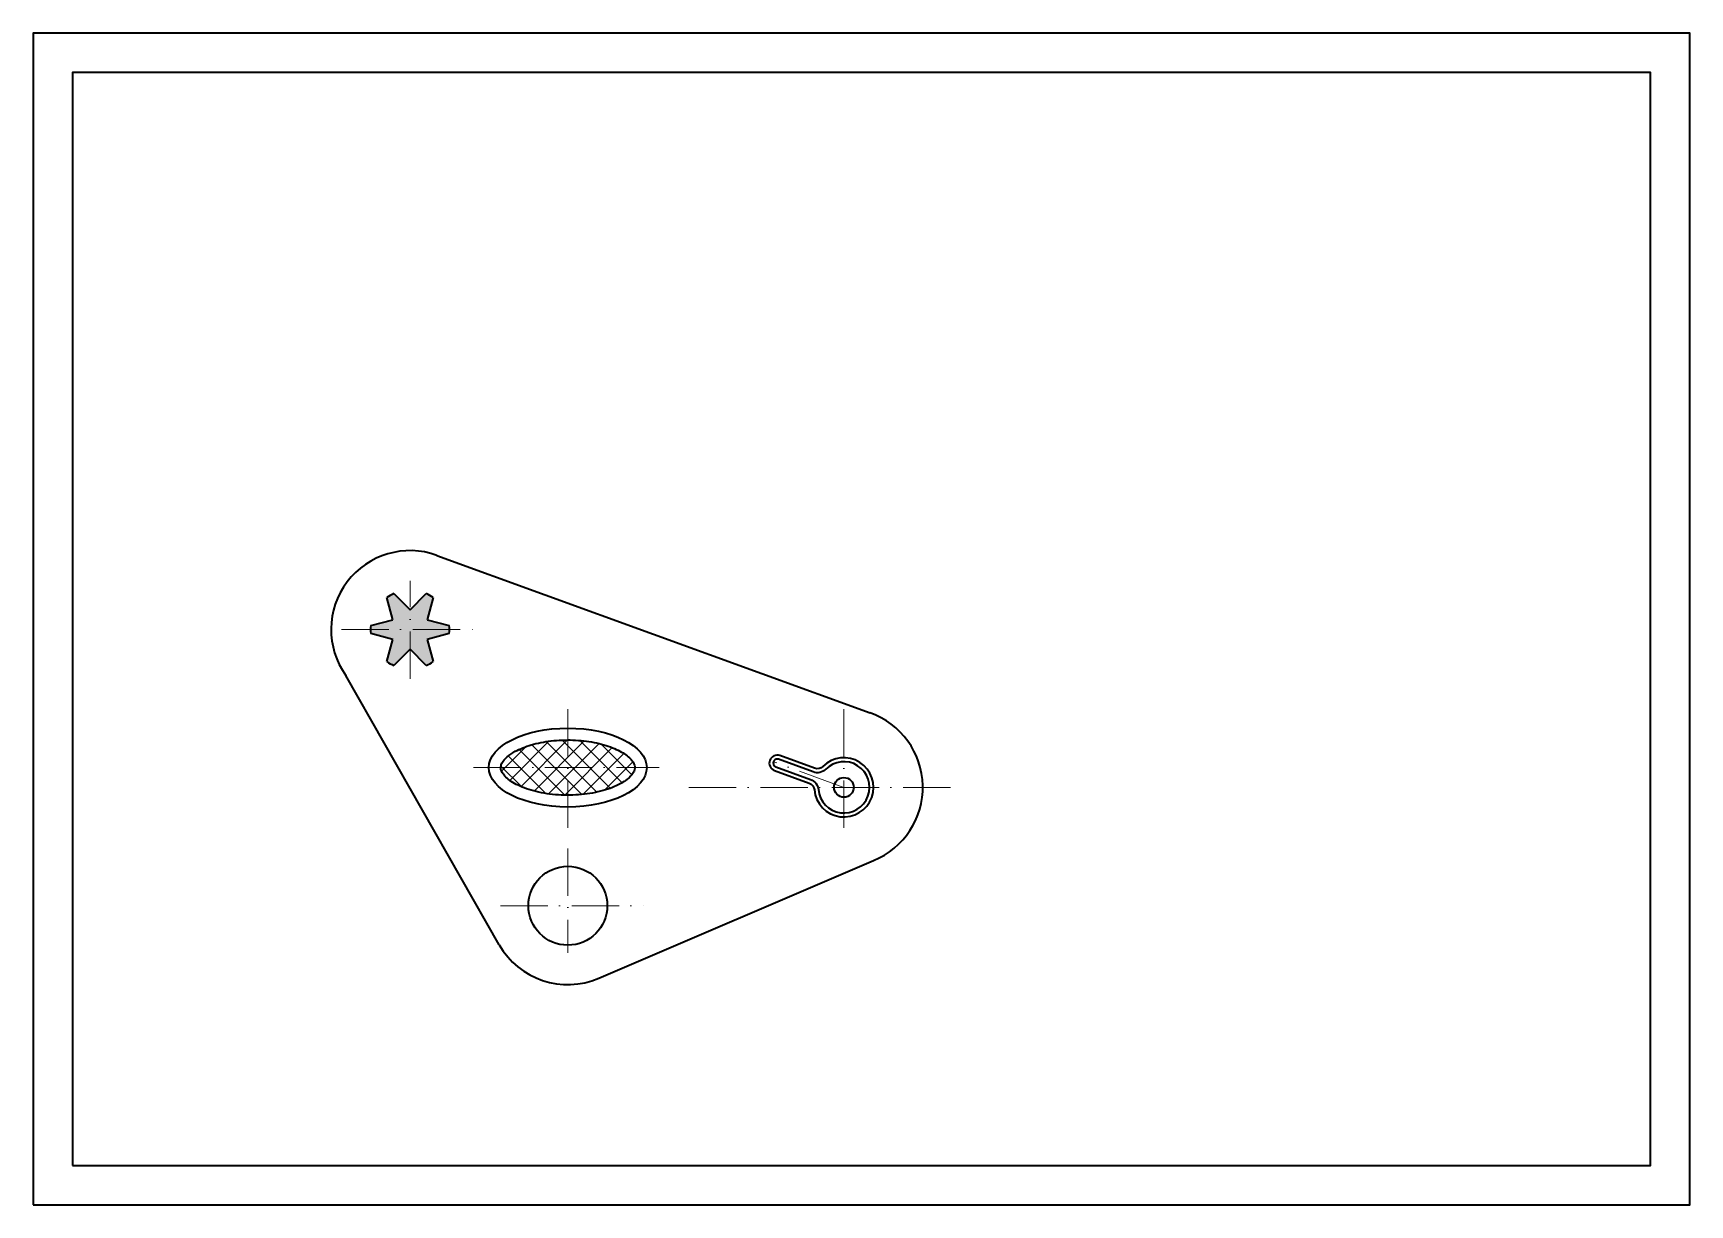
# Model space of a CAD drawing. Header units: millimetres. Extents: x 0 to 420, y 0 to 297.
import ezdxf

# ---------------------------------------------------------------- set-up
doc = ezdxf.new("R2010")
doc.units = ezdxf.units.MM
doc.header["$MEASUREMENT"] = 0
doc.linetypes.add('ACAD_ISO10W100', pattern=[18, 12, -3, 0, -3])
doc.layers.get('0').update_dxf_attribs({"lineweight": 35})
doc.layers.add('axe', color=7, linetype='ACAD_ISO10W100', lineweight=0)

# ---------------------------------------------------------------- blocks, each defined once
blk = doc.blocks.new('*U13')
for p, q in [((-4.11, 2.06), (0, -2.06)), ((0, -2.06), (4.11, 2.06))]:
    blk.add_line(p, q)
blk = doc.blocks.new('*U14')
at = {"color": 0, "linetype": 'ByBlock', "lineweight": -2, "transparency": 16777216}
for p, rotation in [((210.3, 113.67), 59.99999999999999), ((222.53, 113.67), 299.9999999999999), ((210.3, 106.61), 120), ((222.53, 106.61), 240), ((216.42, 103.08), 180)]:
    blk.add_blockref('*U13', p, dxfattribs=dict(at, rotation=rotation))
blk.add_blockref('*U13', (216.42, 117.2), dxfattribs=at)

msp = doc.modelspace()

# ---------------------------------------------------------------- hatches: boundary and pattern name
h = msp.add_hatch(color=256)
h.dxf.hatch_style = 1
h.paths.add_polyline_path([(95.54, 150.83), (91.42, 154.95, 0.049825), (89.7, 153.95), (91.21, 148.33), (85.59, 146.83, 0.024897), (85.54, 145.83, 0.024897), (85.59, 144.84), (91.21, 143.33), (89.7, 137.71, 0.049825), (91.42, 136.72), (95.54, 140.83), (99.65, 136.72, 0.049825), (101.37, 137.71), (99.87, 143.33), (105.49, 144.84, 0.024897), (105.54, 145.83, 0.024897), (105.49, 146.83), (99.87, 148.33), (101.37, 153.95, 0.049825), (99.65, 154.95)])
at = {"layer": 'axe'}
h = msp.add_hatch(dxfattribs=at)
h.set_pattern_fill('ANSI37', color=256, scale=25)
edge = h.paths.add_edge_path()
edge.add_spline(control_points=[(135.54, 117.83), (134.12, 117.83), (132.71, 117.75), (129.55, 117.38), (127.83, 117.04), (124.74, 116.14), (123.36, 115.57), (121.39, 114.5), (120.68, 114.01), (119.59, 113.05), (119.21, 112.59), (118.78, 111.88), (118.67, 111.62), (118.56, 111.18), (118.54, 111.01), (118.54, 110.83)], knot_values=[1.570797, 1.570797, 1.570797, 1.570797, 1.79988, 1.79988, 2.099743, 2.099743, 2.399605, 2.399605, 2.623591, 2.623591, 2.847577, 2.847577, 3.01037, 3.01037, 3.141612, 3.141612, 3.141612, 3.141612], degree=3, periodic=0)
edge.add_line((118.54, 110.83), (135.54, 110.83))
edge.add_line((135.54, 110.83), (135.54, 117.83))
edge = h.paths.add_edge_path()
edge.add_spline(control_points=[(152.54, 110.83), (152.54, 111.03), (152.51, 111.24), (152.37, 111.69), (152.26, 111.94), (151.92, 112.49), (151.69, 112.79), (151.08, 113.41), (150.71, 113.74), (149.39, 114.71), (148.23, 115.34), (145.49, 116.42), (143.91, 116.88), (140.51, 117.54), (138.69, 117.75), (136.41, 117.83), (135.97, 117.83), (135.54, 117.83)], knot_values=[0, 0, 0, 0, 0.150108, 0.150108, 0.300215, 0.300215, 0.450323, 0.450323, 0.600431, 0.600431, 0.900293, 0.900293, 1.200156, 1.200156, 1.500018, 1.500018, 1.570797, 1.570797, 1.570797, 1.570797], degree=3, periodic=0)
edge.add_line((135.54, 117.83), (135.54, 110.83))
edge.add_line((135.54, 110.83), (152.54, 110.83))
edge = h.paths.add_edge_path()
edge.add_line((135.54, 110.83), (135.54, 103.83))
edge.add_spline(control_points=[(135.54, 103.83), (135.97, 103.83), (136.4, 103.84), (138.79, 103.93), (140.73, 104.15), (144.32, 104.89), (145.97, 105.4), (148.44, 106.46), (149.36, 106.97), (150.85, 108.01), (151.41, 108.55), (152.05, 109.36), (152.23, 109.67), (152.46, 110.22), (152.52, 110.46), (152.54, 110.74), (152.54, 110.79), (152.54, 110.83)], knot_values=[4.712388, 4.712388, 4.712388, 4.712388, 4.78227, 4.78227, 5.101581, 5.101581, 5.420893, 5.420893, 5.664582, 5.664582, 5.908271, 5.908271, 6.077368, 6.077368, 6.246465, 6.246465, 6.283185, 6.283185, 6.283185, 6.283185], degree=3, periodic=0)
edge.add_line((152.54, 110.83), (135.54, 110.83))
edge = h.paths.add_edge_path()
edge.add_spline(control_points=[(118.54, 110.83), (118.54, 110.79), (118.54, 110.75), (118.56, 110.49), (118.6, 110.26), (118.81, 109.74), (118.97, 109.45), (119.44, 108.82), (119.76, 108.47), (120.55, 107.78), (121.03, 107.42), (122.69, 106.41), (124.08, 105.78), (127.28, 104.76), (129.08, 104.36), (132.46, 103.93), (134, 103.83), (135.54, 103.83)], knot_values=[3.141612, 3.141612, 3.141612, 3.141612, 3.173163, 3.173163, 3.335956, 3.335956, 3.498749, 3.498749, 3.661542, 3.661542, 3.824335, 3.824335, 4.143646, 4.143646, 4.462958, 4.462958, 4.712388, 4.712388, 4.712388, 4.712388], degree=3, periodic=0)
edge.add_line((135.54, 103.83), (135.54, 110.83))
edge.add_line((135.54, 110.83), (118.54, 110.83))

# ---------------------------------------------------------------- linework, layer by layer
for p, q in [((102.37, 164.63), (212.18, 124.7)), ((118.16, 65.94), (79.29, 134.17)), ((143.42, 57.45), (213.06, 87.3))]:
    msp.add_line(p, q)
for points in [[(0, 0), (420, 0), (420, 297), (0, 297)], [(10, 10), (410, 10), (410, 287), (10, 287)]]:
    msp.add_lwpolyline(points, close=True)
for points in [[(186.74, 112.67, 0.414214), (187.94, 110.11), (196.76, 106.9, -0.291942), (198.06, 105.19, 4.529211), (200.22, 111.13, -0.291942), (198.12, 110.66), (189.31, 113.87, 0.414214)], [(187.68, 112.33, 0.414214), (188.28, 111.05), (197.1, 107.84, -0.291942), (199.06, 105.28, 4.529211), (200.93, 110.42, -0.291942), (197.78, 109.72), (188.96, 112.93, 0.414214)]]:
    msp.add_lwpolyline(points, format="xyb", close=True)
for centre, radius in [((205.54, 105.83), 2.5), ((135.54, 75.83), 10)]:
    msp.add_circle(centre, radius)
for centre, radius, start, end in [((95.54, 145.83), 20, 70.0164, 215.679), ((95.54, 145.83), 10, 114.2952, 125.7048), ((95.54, 145.83), 10, 54.2952, 65.7048), ((95.54, 145.83), 10, 174.2952, 185.7048), ((95.54, 145.83), 10, 354.2952, 5.7048), ((95.54, 145.83), 10, 234.2952, 245.7048), ((95.54, 145.83), 10, 294.2952, 305.7048), ((205.54, 105.83), 20, 292.0937, 70.5865), ((135.54, 75.83), 20, 209.6667, 293.2014)]:
    msp.add_arc(centre, radius, start, end)
msp.add_ellipse((135.54, 110.83), major_axis=(20, 0), ratio=0.5)
msp.add_open_spline([(152.54, 110.83), (152.54, 111.03), (152.51, 111.24), (152.37, 111.69), (152.26, 111.94), (151.92, 112.49), (151.69, 112.79), (151.08, 113.41), (150.71, 113.74), (149.39, 114.71), (148.23, 115.34), (145.49, 116.42), (143.91, 116.88), (140.51, 117.54), (138.69, 117.75), (135, 117.88), (133.13, 117.8), (129.55, 117.38), (127.83, 117.04), (124.74, 116.14), (123.36, 115.57), (121.39, 114.5), (120.68, 114.01), (119.59, 113.05), (119.21, 112.59), (118.78, 111.88), (118.67, 111.62), (118.55, 111.14), (118.53, 110.93), (118.56, 110.49), (118.6, 110.26), (118.81, 109.74), (118.97, 109.45), (119.44, 108.82), (119.76, 108.47), (120.55, 107.78), (121.03, 107.42), (122.69, 106.41), (124.08, 105.78), (127.28, 104.76), (129.08, 104.36), (132.88, 103.88), (134.87, 103.79), (138.79, 103.93), (140.73, 104.15), (144.32, 104.89), (145.97, 105.4), (148.44, 106.46), (149.36, 106.97), (150.85, 108.01), (151.41, 108.55), (152.05, 109.36), (152.23, 109.67), (152.46, 110.22), (152.52, 110.46), (152.54, 110.74), (152.54, 110.79), (152.54, 110.83)], degree=3, knots=[0, 0, 0, 0, 0.150108, 0.150108, 0.300215, 0.300215, 0.450323, 0.450323, 0.600431, 0.600431, 0.900293, 0.900293, 1.200156, 1.200156, 1.500018, 1.500018, 1.79988, 1.79988, 2.099743, 2.099743, 2.399605, 2.399605, 2.623591, 2.623591, 2.847577, 2.847577, 3.01037, 3.01037, 3.173163, 3.173163, 3.335956, 3.335956, 3.498749, 3.498749, 3.661542, 3.661542, 3.824335, 3.824335, 4.143646, 4.143646, 4.462958, 4.462958, 4.78227, 4.78227, 5.101581, 5.101581, 5.420893, 5.420893, 5.664582, 5.664582, 5.908271, 5.908271, 6.077368, 6.077368, 6.246465, 6.246465, 6.283185, 6.283185, 6.283185, 6.283185])
for p, q in [((95.54, 133.37), (95.54, 158.14)), ((78.16, 145.83), (112.76, 145.83)), ((135.54, 95.58), (135.54, 126.09)), ((205.54, 95.58), (205.54, 126.09)), ((111.66, 110.83), (158.69, 110.83)), ((205.54, 105.83), (187.68, 112.33)), ((166.26, 105.83), (234.37, 105.83)), ((135.54, 90.36), (135.54, 63.89)), ((118.45, 75.83), (154.68, 75.83))]:
    msp.add_line(p, q, dxfattribs=at)

# ---------------------------------------------------------------- block references
msp.add_blockref('*U14', (-120.88, 35.69))

doc.saveas('drawing.dxf')
